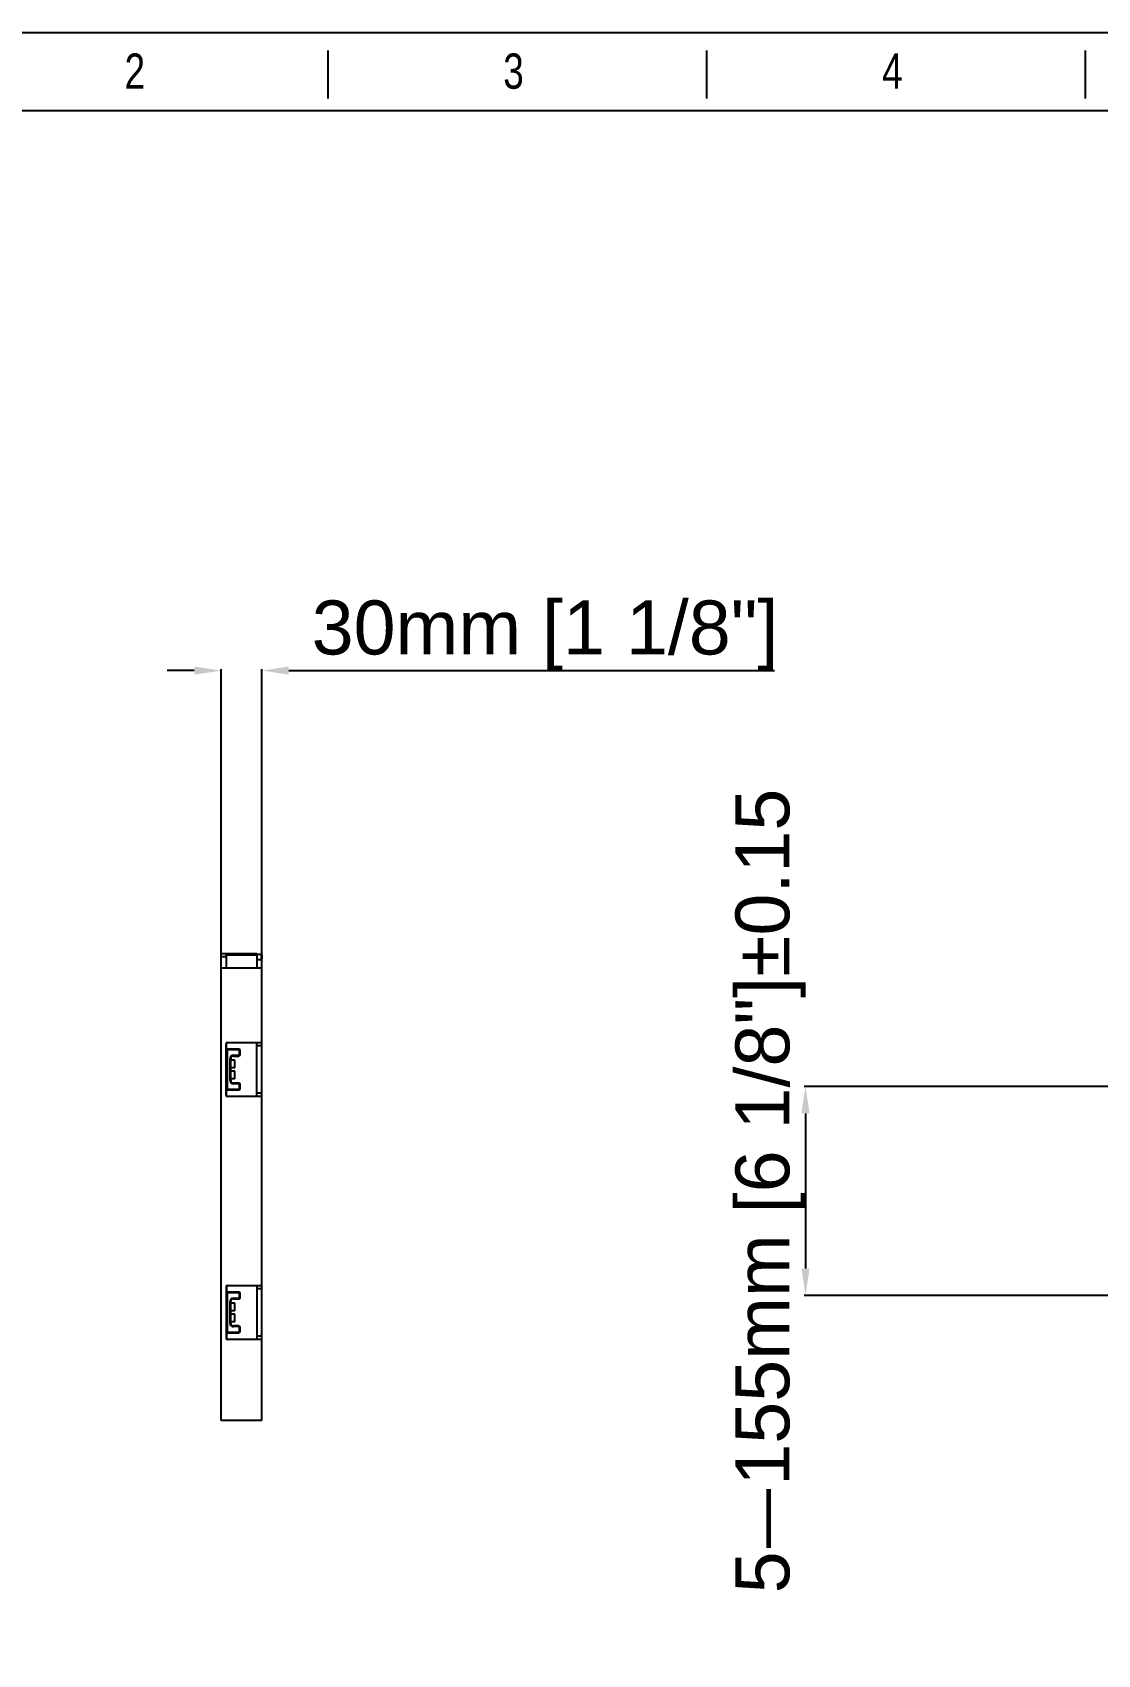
# Model space of a CAD drawing. Header units: millimetres. Extents: x 562 to 17351, y 2396 to 6995.
# Drawn here: x 7641 to 8431, y 3512 to 4714 of the extents above; entities that cross this region are included whole.
import ezdxf

# ---------------------------------------------------------------- set-up
doc = ezdxf.new("R2010")
doc.units = ezdxf.units.MM
doc.layers.add('02___PRT_ALL_AXES', color=7, linetype='Continuous')
doc.styles.add('CKSTANDARD', font='arial.ttf')
doc.styles.add('Roamns', font='romans.shx')
doc.styles.get("Standard").update_dxf_attribs({"font": 'arial.ttf'})
doc.dimstyles.new('缩小5倍', dxfattribs={"dimtxt": 40, "dimasz": 20, "dimexe": 1, "dimexo": 0.2, "dimgap": 0, "dimtad": 1, "dimtoh": 1, "dimdec": 1, "dimzin": 9, "dimdsep": 46, "dimtxsty": 'Standard', "dimblk": '_FILLED', "dimcen": 0.2, "dimclrd": 256, "dimclre": 256, "dimclrt": 256, "dimadec": 1, "dimazin": 2, "dimtfac": 1, "dimtdec": 1, "dimtofl": 0, "dimtmove": 0, "dimatfit": 3, "dimldrblk": '_FILLED', "dimfxl": 1, "dimtolj": 1, "dimtzin": 0, "dimarcsym": 0})

# ---------------------------------------------------------------- blocks, each defined once
blk = doc.blocks.new('_FILLED')
at = {"color": 0, "linetype": 'ByBlock'}
blk.add_solid([(0, 0), (-1, 0.15), (-1, -0.15)], dxfattribs=at)
blk = doc.blocks.new('*D52')
at = {"lineweight": -2, "transparency": 16777216}
for p, q in [((8445.5, 3932.6), (8213.1, 3932.6)), ((8214.1, 3912.6), (8214.1, 3797.6)), ((8445.5, 3777.6), (8213.1, 3777.6))]:
    blk.add_line(p, q, dxfattribs=at)
at = {"layer": 'Defpoints', "color": 0, "transparency": 16777216}
for p in [(8445.7, 3932.6), (8214.1, 3777.6), (8445.7, 3777.6)]:
    blk.add_point(p, dxfattribs=at)
at = {"lineweight": -2, "transparency": 16777216, "xscale": 20, "yscale": 20, "zscale": 20}
for p, rotation in [((8214.1, 3932.6), 90), ((8214.1, 3777.6), 270)]:
    blk.add_blockref('_FILLED', p, dxfattribs=dict(at, rotation=rotation))
at = {"lineweight": 5, "transparency": 16777216, "insert": (8188.2, 3855.1), "char_height": 40, "attachment_point": 5, "rotation": 90}
blk.add_mtext('\\A1;5{\\fSimSun|b0|i0|c134|p2;—}155mm [6 1/8"]%%P0.15', dxfattribs=at)
blk = doc.blocks.new('standard template')
for p, q in [((6246, 30728), (6246, 30325)), ((9418, 30728), (9418, 30325)), ((12589, 30728), (12589, 30325))]:
    blk.add_line(p, q)
blk.add_lwpolyline([(37963, 4700), (-97, 4700), (-97, 30879), (37963, 30879)], close=True)
at = {"color": 7}
blk.add_lwpolyline([(456, 6674), (456, 5964), (456, 5254), (456, 30226), (37409, 30226), (37409, 5254)], dxfattribs=at)
at = {"style": 'CKSTANDARD', "width": 0.75}
for s, p in [('2', (4545, 30408)), ('3', (7716, 30408)), ('4', (10888, 30408))]:
    blk.add_text(s, height=295, dxfattribs=at).set_placement(p)
at = {"style": 'Roamns'}
for tag, p in [('PAGE_NAME', (27466, 7594)), ('PROJECT_NAME', (27466, 6884)), ('DRAWN_NAME', (27466, 6174)), ('VERSION', (34241, 6174)), ('SELECT_DATA', (27466, 5464)), ('PAGE_NUMBER', (34241, 5464))]:
    blk.add_attdef(tag, p, '', height=285, dxfattribs=at)
blk = doc.blocks.new('*D56')
at = {"lineweight": -2, "transparency": 16777216}
for p, q in [((7761.1, 4240.7), (7741.1, 4240.7)), ((7781.1, 4020.3), (7781.1, 4241.7)), ((7811.1, 4020.3), (7811.1, 4241.7)), ((7831.1, 4240.7), (8191.1, 4240.7))]:
    blk.add_line(p, q, dxfattribs=at)
at = {"layer": 'Defpoints', "color": 0, "transparency": 16777216}
for p in [(7811.1, 4240.7), (7781.1, 4020.1), (7811.1, 4020.1)]:
    blk.add_point(p, dxfattribs=at)
at = {"lineweight": -2, "transparency": 16777216, "xscale": 20, "yscale": 20, "zscale": 20}
blk.add_blockref('_FILLED', (7781.1, 4240.7), dxfattribs=at)
at = {"lineweight": -2, "transparency": 16777216, "xscale": 20, "yscale": 20, "zscale": 20, "rotation": 180}
blk.add_blockref('_FILLED', (7811.1, 4240.7), dxfattribs=at)
at = {"lineweight": 5, "transparency": 16777216, "insert": (8021.1, 4266.6), "char_height": 40, "attachment_point": 5}
blk.add_mtext('\\A1;30mm [1 1/8"]', dxfattribs=at)

msp = doc.modelspace()

# ---------------------------------------------------------------- linework, layer by layer
at = {"color": 7, "linetype": 'Continuous'}
for p, q in [((7781.121, 4031.13), (7807.421, 4031.13)), ((7781.121, 3685.13), (7781.121, 4031.129)), ((7785.121, 4028.63), (7781.121, 4028.63)), ((7785.121, 4020.13), (7785.121, 4030.13)), ((7810.621, 4030.63), (7810.621, 4026.63)), ((7811.121, 4030.13), (7810.621, 4030.63)), ((7811.121, 4027.13), (7810.621, 4026.63)), ((7811.121, 4030.13), (7811.121, 4027.13)), ((7811.121, 4020.13), (7781.121, 4020.13)), ((7811.121, 3685.13), (7811.121, 4020.13)), ((7784.821, 3926.13), (7784.821, 3964.13)), ((7785.121, 3925.416), (7785.121, 3964.844)), ((7785.121, 3959.63), (7785.255, 3959.63)), ((7785.621, 3959.13), (7785.121, 3959.13)), ((7785.621, 3959.13), (7785.621, 3931.13)), ((7785.821, 3965.13), (7811.121, 3965.13)), ((7786.121, 3959.63), (7786.121, 3960.13)), ((7794.121, 3960.13), (7786.121, 3960.13)), ((7794.121, 3959.63), (7786.121, 3959.63)), ((7790.121, 3955.63), (7790.121, 3955.13)), ((7790.121, 3955.63), (7794.121, 3955.63)), ((7790.121, 3955.13), (7794.121, 3955.13)), ((7794.121, 3959.63), (7794.121, 3960.13)), ((7794.121, 3955.63), (7794.121, 3955.13)), ((7794.621, 3956.13), (7794.621, 3959.13)), ((7794.621, 3959.13), (7795.121, 3959.13)), ((7794.621, 3956.13), (7795.121, 3956.13)), ((7795.121, 3956.13), (7795.121, 3959.13)), ((7807.621, 3925.13), (7807.621, 3965.13)), ((7811.121, 3962.63), (7807.621, 3962.63)), ((7787.621, 3937.13), (7787.621, 3953.13)), ((7787.621, 3953.13), (7788.121, 3953.13)), ((7788.121, 3937.13), (7788.121, 3953.13)), ((7785.621, 3931.13), (7785.121, 3931.13)), ((7785.121, 3930.63), (7785.255, 3930.63)), ((7786.121, 3930.63), (7786.121, 3930.13)), ((7786.121, 3930.63), (7794.121, 3930.63)), ((7786.121, 3930.13), (7794.121, 3930.13)), ((7787.621, 3937.13), (7788.121, 3937.13)), ((7790.121, 3934.63), (7790.121, 3935.13)), ((7794.121, 3935.13), (7790.121, 3935.13)), ((7794.121, 3934.63), (7790.121, 3934.63)), ((7794.121, 3934.63), (7794.121, 3935.13)), ((7794.121, 3930.63), (7794.121, 3930.13)), ((7794.621, 3931.13), (7794.621, 3934.13)), ((7794.621, 3934.13), (7795.121, 3934.13)), ((7794.621, 3931.13), (7795.121, 3931.13)), ((7795.121, 3931.13), (7795.121, 3934.13)), ((7811.121, 3925.13), (7785.821, 3925.13)), ((7811.121, 3927.63), (7807.621, 3927.63)), ((7784.821, 3784.13), (7784.821, 3746.13)), ((7785.121, 3784.844), (7785.121, 3745.416)), ((7785.121, 3779.63), (7785.255, 3779.63)), ((7785.621, 3779.13), (7785.121, 3779.13)), ((7785.621, 3779.13), (7785.621, 3751.13)), ((7785.821, 3785.13), (7811.121, 3785.13)), ((7794.121, 3780.13), (7786.121, 3780.13)), ((7786.121, 3779.63), (7786.121, 3780.13)), ((7794.121, 3779.63), (7786.121, 3779.63)), ((7790.121, 3775.63), (7794.121, 3775.63)), ((7790.121, 3775.63), (7790.121, 3775.13)), ((7790.121, 3775.13), (7794.121, 3775.13)), ((7794.121, 3779.63), (7794.121, 3780.13)), ((7794.121, 3775.63), (7794.121, 3775.13)), ((7794.621, 3779.13), (7795.121, 3779.13)), ((7794.621, 3776.13), (7794.621, 3779.13)), ((7794.621, 3776.13), (7795.121, 3776.13)), ((7795.121, 3776.13), (7795.121, 3779.13)), ((7807.621, 3785.13), (7807.621, 3745.13)), ((7811.121, 3782.63), (7807.621, 3782.63)), ((7787.621, 3773.13), (7788.121, 3773.13)), ((7787.621, 3757.13), (7787.621, 3773.13)), ((7788.121, 3757.13), (7788.121, 3773.13)), ((7785.621, 3751.13), (7785.121, 3751.13)), ((7785.121, 3750.63), (7785.255, 3750.63)), ((7786.121, 3750.63), (7794.121, 3750.63)), ((7786.121, 3750.63), (7786.121, 3750.13)), ((7786.121, 3750.13), (7794.121, 3750.13)), ((7787.621, 3757.13), (7788.121, 3757.13)), ((7794.121, 3755.13), (7790.121, 3755.13)), ((7790.121, 3754.63), (7790.121, 3755.13)), ((7794.121, 3754.63), (7790.121, 3754.63)), ((7794.121, 3754.63), (7794.121, 3755.13)), ((7794.121, 3750.63), (7794.121, 3750.13)), ((7794.621, 3754.13), (7795.121, 3754.13)), ((7794.621, 3751.13), (7794.621, 3754.13)), ((7794.621, 3751.13), (7795.121, 3751.13)), ((7795.121, 3751.13), (7795.121, 3754.13)), ((7811.121, 3745.13), (7785.821, 3745.13)), ((7811.121, 3747.63), (7807.621, 3747.63)), ((7811.121, 3685.13), (7781.121, 3685.13))]:
    msp.add_line(p, q, dxfattribs=at)
for centre, radius, start, end in [((7785.821, 3964.13), 1, 90, 180), ((7786.121, 3959.13), 1, 90, 180), ((7786.121, 3959.13), 0.5, 90, 180), ((7790.121, 3953.13), 2.5, 90, 180), ((7790.121, 3953.13), 2, 90, 180), ((7794.121, 3959.13), 1, 0, 90), ((7794.121, 3959.13), 0.5, 0, 90), ((7794.121, 3956.13), 1, 270, 0), ((7794.121, 3956.13), 0.5, 270, 0), ((7786.121, 3931.13), 1, 180, 270), ((7786.121, 3931.13), 0.5, 180, 270), ((7790.121, 3937.13), 2.5, 180, 270), ((7790.121, 3937.13), 2, 180, 270), ((7794.121, 3934.13), 1, 0, 90), ((7794.121, 3934.13), 0.5, 0, 90), ((7794.121, 3931.13), 1, 270, 0), ((7794.121, 3931.13), 0.5, 270, 0), ((7785.821, 3926.13), 1, 180, 270), ((7785.821, 3784.13), 1, 90, 180), ((7786.121, 3779.13), 1, 90, 180), ((7786.121, 3779.13), 0.5, 90, 180), ((7790.121, 3773.13), 2.5, 90, 180), ((7790.121, 3773.13), 2, 90, 180), ((7794.121, 3779.13), 1, 0, 90), ((7794.121, 3779.13), 0.5, 0, 90), ((7794.121, 3776.13), 1, 270, 0), ((7794.121, 3776.13), 0.5, 270, 0), ((7786.121, 3751.13), 1, 180, 270), ((7786.121, 3751.13), 0.5, 180, 270), ((7790.121, 3757.13), 2.5, 180, 270), ((7790.121, 3757.13), 2, 180, 270), ((7794.121, 3754.13), 1, 0, 90), ((7794.121, 3754.13), 0.5, 0, 90), ((7794.121, 3751.13), 1, 270, 0), ((7794.121, 3751.13), 0.5, 270, 0), ((7785.821, 3746.13), 1, 180, 270)]:
    msp.add_arc(centre, radius, start, end, dxfattribs=at)
at = {"layer": '02___PRT_ALL_AXES', "color": 7, "linetype": 'Continuous'}
for p, q in [((7785.121, 4030.13), (7807.421, 4030.13)), ((7807.421, 4031.13), (7807.421, 4020.13)), ((7807.421, 4030.63), (7810.621, 4030.63)), ((7807.421, 4026.63), (7810.621, 4026.63)), ((7791.121, 3951.97), (7788.121, 3951.97)), ((7791.121, 3946.29), (7788.121, 3946.29)), ((7791.121, 3943.97), (7788.121, 3943.97)), ((7791.121, 3946.29), (7791.121, 3951.97)), ((7791.121, 3938.29), (7791.121, 3943.97)), ((7791.121, 3938.29), (7788.121, 3938.29)), ((7791.121, 3771.97), (7788.121, 3771.97)), ((7791.121, 3766.29), (7788.121, 3766.29)), ((7791.121, 3763.97), (7788.121, 3763.97)), ((7791.121, 3766.29), (7791.121, 3771.97)), ((7791.121, 3758.29), (7791.121, 3763.97)), ((7791.121, 3758.29), (7788.121, 3758.29))]:
    msp.add_line(p, q, dxfattribs=at)

# ---------------------------------------------------------------- block references
at = {"transparency": 33554595, "xscale": 0.0885002660397285, "yscale": 0.0885002660397285, "zscale": 0.0885002660397285}
msp.add_blockref('standard template', (7307.254, 1980.689), dxfattribs=at)

# ---------------------------------------------------------------- dimensions: what is measured, and where the dimension line sits
at = {"color": 1, "lineweight": 5}
dim = msp.add_linear_dim(base=(7811.121, 4240.694), p1=(7781.121, 4020.13), p2=(7811.121, 4020.13), dimstyle='缩小5倍', override={"dimpost": 'mm'}, dxfattribs=at)
dim.commit()
dim.dimension.update_dxf_attribs({"geometry": '*D56', "text_midpoint": (8021.107, 4266.588)})
dim = msp.add_linear_dim(base=(8214.085, 3777.63), p1=(8445.685, 3932.63), p2=(8445.685, 3777.63), angle=90, text='5{\\fSimSun|b0|i0|c134|p2;—}<>%%P0.15', dimstyle='缩小5倍', override={"dimpost": 'mm'}, dxfattribs=at)
dim.commit()
dim.dimension.update_dxf_attribs({"geometry": '*D52', "text_midpoint": (8214.085, 3855.13), "dimtype": 160})

doc.saveas('drawing.dxf')
